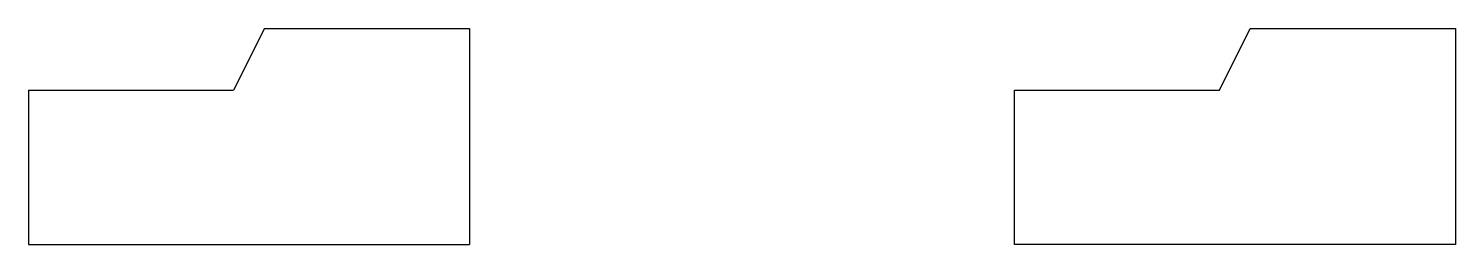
# Model space of a CAD drawing. Header units: metres. Extents: x 3 to 142, y -10 to 11.
import ezdxf

# ---------------------------------------------------------------- set-up
doc = ezdxf.new("R2010")
doc.units = ezdxf.units.M

msp = doc.modelspace()

# ---------------------------------------------------------------- linework, layer by layer
for p, q in [((26.35, 11.49), (23.35, 5.49)), ((26.35, 11.49), (46.35, 11.49)), ((46.35, 11.49), (46.35, -9.51)), ((142.46, 11.49), (142.46, -9.51)), ((3.35, 5.49), (23.35, 5.49)), ((3.35, 5.49), (3.35, -9.51)), ((3.35, -9.51), (46.35, -9.51))]:
    msp.add_line(p, q)
msp.add_lwpolyline([(99.46, 5.49), (119.46, 5.49), (122.46, 11.49), (142.46, 11.49), (142.46, -9.51), (99.46, -9.51)], close=True)

doc.saveas('drawing.dxf')
